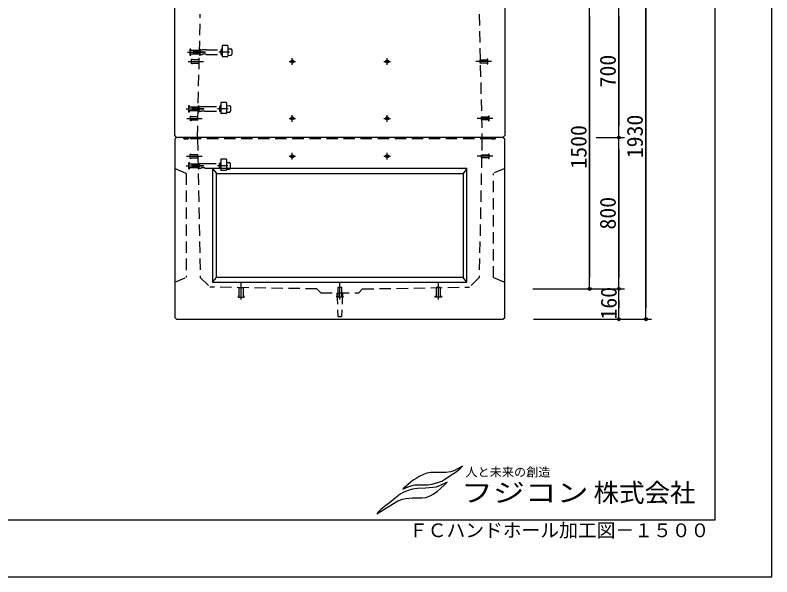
# Model space of a CAD drawing. Units: millimetres, scale not verified. Extents: x -7958 to 7958, y -4534 to 4653.
# Drawn here: x 3968 to 7958, y -4534 to -1570 of the extents above; entities that cross this region are included whole.
import ezdxf
from ezdxf.enums import TextEntityAlignment as Align

# ---------------------------------------------------------------- set-up
doc = ezdxf.new("R2010")
doc.units = ezdxf.units.MM
doc.header["$LTSCALE"] = 30
doc.header["$PDMODE"] = 32
doc.header["$PDSIZE"] = 15
doc.linetypes.add('CHAIN2', pattern=[12, 9, -1, 1, -1])
doc.linetypes.add('DASHED2', pattern=[3, 2, -1])
for name, color, linetype in [('0-0_0', 4, 'Continuous'), ('0-B_00枠', 4, 'Continuous'), ('0-E_03寸法', 4, 'Continuous'), ('0-F_04文字', 7, 'Continuous')]:
    doc.layers.add(name, color=color, linetype=linetype)
doc.styles.add('ＭＳ ゴシック', font='')
doc.styles.get('ＭＳ ゴシック').set_extended_font_data('MS Gothic')

msp = doc.modelspace()

# ---------------------------------------------------------------- linework, layer by layer
at = {"layer": '0-0_0', "color": 3}
for p, q in [((4809.43, -2204.79), (4809.43, -1354.79)), ((4819.43, -2214.79), (4809.43, -2204.79)), ((4819.43, -2214.79), (4809.43, -2224.79)), ((6539.43, -2214.79), (4819.43, -2214.79)), ((6539.43, -2214.79), (4819.43, -2214.79)), ((6549.43, -2224.79), (6539.43, -2214.79)), ((6549.43, -3164.79), (6549.43, -2224.79)), ((4819.43, -3174.79), (6539.43, -3174.79)), ((6539.43, -3174.79), (6549.43, -3164.79))]:
    msp.add_line(p, q, dxfattribs=at)
at = {"layer": '0-0_0', "linetype": 'DASHED2'}
for p, q in [((4929.43, -2214.79), (4944.43, -1564.79)), ((6414.43, -1564.79), (6429.43, -2214.79)), ((4939.82, -1749.29), (4942.82, -1749.29)), ((4939.82, -1749.29), (4939.82, -1780.29)), ((4942.82, -1780.29), (4942.82, -1749.29)), ((4942.82, -1749.29), (4945.82, -1752.29)), ((4945.82, -1777.29), (4945.82, -1752.29)), ((4945.82, -1752.29), (4955.82, -1752.29)), ((4955.82, -1753.81), (4955.82, -1752.29)), ((4975.82, -1753.81), (4955.82, -1753.81)), ((4975.82, -1753.81), (4975.82, -1752.29)), ((4975.82, -1752.29), (5053.82, -1752.29)), ((5056.82, -1749.29), (5053.82, -1752.29)), ((5053.82, -1777.29), (5053.82, -1752.29)), ((5056.82, -1780.29), (5056.82, -1749.29)), ((5059.82, -1749.29), (5056.82, -1749.29)), ((5059.82, -1732.29), (5059.82, -1787.04)), ((5087.82, -1730.29), (5061.82, -1730.29)), ((5089.82, -1732.29), (5089.82, -1787.04)), ((5089.82, -1747.09), (5104.99, -1747.62)), ((5109.82, -1752.62), (5109.82, -1776.96)), ((4939.82, -1780.29), (4942.82, -1780.29)), ((4942.82, -1780.29), (4945.82, -1777.29)), ((4945.82, -1777.29), (4955.82, -1777.29)), ((4955.82, -1775.76), (4955.82, -1777.29)), ((4975.82, -1775.76), (4955.82, -1775.76)), ((4975.82, -1775.76), (4975.82, -1777.29)), ((4975.82, -1777.29), (5053.82, -1777.29)), ((5056.82, -1780.29), (5053.82, -1777.29)), ((5059.82, -1780.29), (5056.82, -1780.29)), ((5087.82, -1789.04), (5061.82, -1789.04)), ((5089.82, -1782.49), (5104.99, -1781.95)), ((5052.89, -2032.29), (5052.89, -2087.04)), ((5080.89, -2030.29), (5054.89, -2030.29)), ((5082.89, -2032.29), (5082.89, -2087.04)), ((4932.89, -2049.29), (4935.89, -2049.29)), ((4932.89, -2049.29), (4932.89, -2080.29)), ((4935.89, -2080.29), (4935.89, -2049.29)), ((4935.89, -2049.29), (4938.89, -2052.29)), ((4938.89, -2077.29), (4938.89, -2052.29)), ((4938.89, -2052.29), (4948.89, -2052.29)), ((4948.89, -2053.81), (4948.89, -2052.29)), ((4968.89, -2053.81), (4948.89, -2053.81)), ((4968.89, -2053.81), (4968.89, -2052.29)), ((4968.89, -2052.29), (5046.89, -2052.29)), ((5049.89, -2049.29), (5046.89, -2052.29)), ((5046.89, -2077.29), (5046.89, -2052.29)), ((5049.89, -2080.29), (5049.89, -2049.29)), ((5052.89, -2049.29), (5049.89, -2049.29)), ((5082.89, -2047.09), (5098.07, -2047.62)), ((5102.89, -2052.62), (5102.89, -2076.96)), ((4932.89, -2080.29), (4935.89, -2080.29)), ((4935.89, -2080.29), (4938.89, -2077.29)), ((4938.89, -2077.29), (4948.89, -2077.29)), ((4948.89, -2075.76), (4948.89, -2077.29)), ((4968.89, -2075.76), (4948.89, -2075.76)), ((4968.89, -2075.76), (4968.89, -2077.29)), ((4968.89, -2077.29), (5046.89, -2077.29)), ((5049.89, -2080.29), (5046.89, -2077.29)), ((5052.89, -2080.29), (5049.89, -2080.29)), ((5080.89, -2089.04), (5054.89, -2089.04)), ((5082.89, -2082.49), (5098.07, -2081.95)), ((6479.43, -2222.79), (4879.43, -2222.79)), ((4929.43, -2224.79), (4944.43, -2954.79)), ((6429.43, -2224.79), (6414.43, -2954.79)), ((4932.31, -2349.29), (4935.31, -2349.29)), ((4932.31, -2349.29), (4932.31, -2380.29)), ((4935.31, -2380.29), (4935.31, -2349.29)), ((4935.31, -2349.29), (4938.31, -2352.29)), ((4938.31, -2377.29), (4938.31, -2352.29)), ((4938.31, -2352.29), (4948.31, -2352.29)), ((4948.31, -2353.81), (4948.31, -2352.29)), ((4968.31, -2353.81), (4948.31, -2353.81)), ((4968.31, -2353.81), (4968.31, -2352.29)), ((4968.31, -2352.29), (5046.31, -2352.29)), ((5049.31, -2349.29), (5046.31, -2352.29)), ((5046.31, -2377.29), (5046.31, -2352.29)), ((5049.31, -2380.29), (5049.31, -2349.29)), ((5052.31, -2349.29), (5049.31, -2349.29)), ((5052.31, -2332.29), (5052.31, -2387.04)), ((5080.31, -2330.29), (5054.31, -2330.29)), ((5082.31, -2332.29), (5082.31, -2387.04)), ((5082.31, -2347.09), (5097.48, -2347.62)), ((5102.31, -2352.62), (5102.31, -2376.96)), ((4869.43, -2404.79), (4809.43, -2379.79)), ((4932.31, -2380.29), (4935.31, -2380.29)), ((4935.31, -2380.29), (4938.31, -2377.29)), ((4938.31, -2377.29), (4948.31, -2377.29)), ((4948.31, -2375.76), (4948.31, -2377.29)), ((4968.31, -2375.76), (4948.31, -2375.76)), ((4968.31, -2375.76), (4968.31, -2377.29)), ((4968.31, -2377.29), (5046.31, -2377.29)), ((5049.31, -2380.29), (5046.31, -2377.29)), ((5052.31, -2380.29), (5049.31, -2380.29)), ((5080.31, -2389.04), (5054.31, -2389.04)), ((5082.31, -2382.49), (5097.48, -2381.95)), ((6549.43, -2379.79), (6489.43, -2404.79)), ((4869.43, -2404.79), (4869.43, -2954.79)), ((6489.43, -2954.79), (6489.43, -2404.79)), ((4809.43, -2979.79), (4869.43, -2954.79)), ((4944.43, -2954.79), (4994.43, -3004.79)), ((6414.43, -2954.79), (6364.43, -3004.79)), ((6489.43, -2954.79), (6549.43, -2979.79)), ((5559.43, -3014.79), (4994.43, -3004.79)), ((5579.43, -3034.79), (5559.43, -3014.79)), ((5779.43, -3034.79), (5799.43, -3014.79)), ((5799.43, -3014.79), (6364.43, -3004.79)), ((5579.43, -3034.79), (5779.43, -3034.79)), ((5694.43, -3034.79), (5689.43, -3159.79))]:
    msp.add_line(p, q, dxfattribs=at)
at = {"layer": '0-0_0', "linetype": 'CHAIN2'}
for p, q in [((4876.42, -1764.79), (4969.19, -1764.79)), ((4970.99, -1764.79), (4908.64, -1764.79)), ((5097.61, -1764.79), (5042.15, -1764.79)), ((5411.93, -1814.79), (5446.93, -1814.79)), ((5429.43, -1832.29), (5429.43, -1797.29)), ((5911.93, -1814.79), (5946.93, -1814.79)), ((5929.43, -1832.29), (5929.43, -1797.29)), ((4869.49, -2064.79), (4962.27, -2064.79)), ((4964.07, -2064.79), (4901.72, -2064.79)), ((5090.69, -2064.79), (5035.22, -2064.79)), ((5429.43, -2132.29), (5429.43, -2097.29)), ((5929.43, -2132.29), (5929.43, -2097.29)), ((5411.93, -2114.79), (5446.93, -2114.79)), ((5911.93, -2114.79), (5946.93, -2114.79)), ((5429.43, -2332.29), (5429.43, -2297.29)), ((5929.43, -2332.29), (5929.43, -2297.29)), ((5411.93, -2314.79), (5446.93, -2314.79)), ((5911.93, -2314.79), (5946.93, -2314.79)), ((4868.91, -2364.79), (4961.69, -2364.79)), ((4963.48, -2364.79), (4901.14, -2364.79)), ((5090.11, -2364.79), (5034.64, -2364.79)), ((5159.43, -3071.11), (5159.43, -2978.33)), ((5679.43, -3071.11), (5679.43, -2978.33)), ((6199.43, -3071.11), (6199.43, -2978.33))]:
    msp.add_line(p, q, dxfattribs=at)
at = {"layer": '0-0_0', "color": 134}
for p, q in [((4909.82, -1757.79), (4911.32, -1756.79)), ((4909.82, -1771.79), (4909.82, -1757.79)), ((4909.82, -1757.79), (4937.82, -1757.79)), ((4909.82, -1771.79), (4911.32, -1772.79)), ((4909.82, -1771.79), (4937.82, -1771.79)), ((4911.32, -1772.79), (4911.32, -1756.79)), ((4911.32, -1756.79), (4939.82, -1756.79)), ((4911.32, -1772.79), (4939.82, -1772.79)), ((4937.82, -1757.79), (4939.82, -1756.79)), ((4937.82, -1772.79), (4937.82, -1756.79)), ((4937.82, -1771.79), (4939.82, -1772.79)), ((4902.89, -2057.79), (4904.39, -2056.79)), ((4902.89, -2071.79), (4902.89, -2057.79)), ((4902.89, -2057.79), (4930.89, -2057.79)), ((4902.89, -2071.79), (4904.39, -2072.79)), ((4902.89, -2071.79), (4930.89, -2071.79)), ((4904.39, -2072.79), (4904.39, -2056.79)), ((4904.39, -2056.79), (4932.89, -2056.79)), ((4904.39, -2072.79), (4932.89, -2072.79)), ((4930.89, -2057.79), (4932.89, -2056.79)), ((4930.89, -2072.79), (4930.89, -2056.79)), ((4930.89, -2071.79), (4932.89, -2072.79)), ((4902.31, -2357.79), (4903.81, -2356.79)), ((4902.31, -2371.79), (4902.31, -2357.79)), ((4902.31, -2357.79), (4930.31, -2357.79)), ((4902.31, -2371.79), (4903.81, -2372.79)), ((4902.31, -2371.79), (4930.31, -2371.79)), ((4903.81, -2372.79), (4903.81, -2356.79)), ((4903.81, -2356.79), (4932.31, -2356.79)), ((4903.81, -2372.79), (4932.31, -2372.79)), ((4930.31, -2357.79), (4932.31, -2356.79)), ((4930.31, -2372.79), (4930.31, -2356.79)), ((4930.31, -2371.79), (4932.31, -2372.79))]:
    msp.add_line(p, q, dxfattribs=at)
at = {"layer": '0-0_0', "color": 7, "linetype": 'CHAIN2'}
for p, q in [((4879.76, -1814.79), (4961.56, -1814.79)), ((6479.1, -1814.79), (6397.3, -1814.79)), ((4872.84, -2114.79), (4954.64, -2114.79)), ((6486.02, -2114.79), (6404.23, -2114.79)), ((4872.38, -2314.79), (4954.18, -2314.79)), ((6486.48, -2314.79), (6404.68, -2314.79))]:
    msp.add_line(p, q, dxfattribs=at)
at = {"layer": '0-0_0'}
for p, q in [((4854.43, -2214.79), (4884.43, -2214.79)), ((4859.43, -2222.79), (4854.43, -2214.79)), ((4859.43, -2222.79), (4879.43, -2222.79)), ((4879.43, -2222.79), (4884.43, -2214.79)), ((6474.43, -2214.79), (6504.43, -2214.79)), ((6479.43, -2222.79), (6474.43, -2214.79)), ((6479.43, -2222.79), (6499.43, -2222.79)), ((6499.43, -2222.79), (6504.43, -2214.79)), ((6349.43, -2379.79), (5009.43, -2379.79)), ((5009.43, -2379.79), (5009.43, -2979.79)), ((5009.43, -2379.79), (5029.43, -2404.79)), ((6349.43, -2379.79), (6329.43, -2404.79)), ((6349.43, -2979.79), (6349.43, -2379.79)), ((5029.43, -2404.79), (6329.43, -2404.79)), ((5029.43, -2954.79), (5029.43, -2404.79)), ((6329.43, -2404.79), (6329.43, -2954.79)), ((5009.43, -2979.79), (5029.43, -2954.79)), ((5009.43, -2979.79), (6349.43, -2979.79)), ((6329.43, -2954.79), (5029.43, -2954.79)), ((6349.43, -2979.79), (6329.43, -2954.79))]:
    msp.add_line(p, q, dxfattribs=at)
at = {"layer": '0-0_0', "color": 6}
msp.add_line((7657.76, -4234.03), (-4342.24, -4234.03), dxfattribs=at)
msp.add_lwpolyline([(-4342.24, 4075.97), (7657.76, 4075.97), (7657.76, -4234.03)], dxfattribs=at)
at = {"layer": '0-0_0', "color": 3}
for points in [[(6549.43, -1354.79), (6549.43, -2204.79), (6539.43, -2214.79)], [(4809.43, -2224.79), (4809.43, -3164.79), (4819.43, -3174.79)]]:
    msp.add_lwpolyline(points, dxfattribs=at)
at = {"layer": '0-0_0', "linetype": 'DASHED2'}
for points in [[(4894.32, -1753.89), (4894.32, -1748.79), (4889.82, -1748.79), (4889.82, -1780.79), (4894.32, -1780.79), (4894.32, -1775.69)], [(4894.32, -1753.89), (4939.82, -1753.89), (4939.82, -1775.69), (4894.32, -1775.69)], [(4887.39, -2053.89), (4887.39, -2048.79), (4882.89, -2048.79), (4882.89, -2080.79), (4887.39, -2080.79), (4887.39, -2075.69)], [(4887.39, -2053.89), (4932.89, -2053.89), (4932.89, -2075.69), (4887.39, -2075.69)], [(4886.81, -2353.89), (4886.81, -2348.79), (4882.31, -2348.79), (4882.31, -2380.79), (4886.81, -2380.79), (4886.81, -2375.69)], [(4886.81, -2353.89), (4932.31, -2353.89), (4932.31, -2375.69), (4886.81, -2375.69)], [(5148.53, -3053.21), (5148.53, -3007.71), (5170.33, -3007.71), (5170.33, -3053.21)], [(5690.33, -3053.21), (5690.33, -3007.71), (5668.53, -3007.71), (5668.53, -3053.21)], [(6210.33, -3053.21), (6210.33, -3007.71), (6188.53, -3007.71), (6188.53, -3053.21)], [(5148.53, -3053.21), (5143.43, -3053.21), (5143.43, -3057.71), (5175.43, -3057.71), (5175.43, -3053.21), (5170.33, -3053.21)], [(5690.33, -3053.21), (5695.43, -3053.21), (5695.43, -3057.71), (5663.43, -3057.71), (5663.43, -3053.21), (5668.53, -3053.21)], [(5664.43, -3034.79), (5669.43, -3159.79), (5689.43, -3159.79)], [(6210.33, -3053.21), (6215.43, -3053.21), (6215.43, -3057.71), (6183.43, -3057.71), (6183.43, -3053.21), (6188.53, -3053.21)]]:
    msp.add_lwpolyline(points, dxfattribs=at)
at = {"layer": '0-0_0', "color": 7, "linetype": 'DASHED2'}
for points in [[(4902.66, -1823.04), (4902.66, -1826.79), (4898.66, -1826.79), (4898.66, -1802.79), (4902.66, -1802.79), (4902.66, -1806.54)], [(4902.66, -1823.04), (4938.66, -1823.04), (4938.66, -1806.54), (4902.66, -1806.54)], [(6456.2, -1823.04), (6420.2, -1823.04), (6420.2, -1806.54), (6456.2, -1806.54)], [(6456.2, -1823.04), (6456.2, -1826.79), (6460.2, -1826.79), (6460.2, -1802.79), (6456.2, -1802.79), (6456.2, -1806.54)], [(4895.74, -2123.04), (4895.74, -2126.79), (4891.74, -2126.79), (4891.74, -2102.79), (4895.74, -2102.79), (4895.74, -2106.54)], [(4895.74, -2123.04), (4931.74, -2123.04), (4931.74, -2106.54), (4895.74, -2106.54)], [(6463.12, -2123.04), (6427.12, -2123.04), (6427.12, -2106.54), (6463.12, -2106.54)], [(6463.12, -2123.04), (6463.12, -2126.79), (6467.12, -2126.79), (6467.12, -2102.79), (6463.12, -2102.79), (6463.12, -2106.54)], [(4895.28, -2323.04), (4895.28, -2326.79), (4891.28, -2326.79), (4891.28, -2302.79), (4895.28, -2302.79), (4895.28, -2306.54)], [(4895.28, -2323.04), (4931.28, -2323.04), (4931.28, -2306.54), (4895.28, -2306.54)], [(6463.58, -2323.04), (6427.58, -2323.04), (6427.58, -2306.54), (6463.58, -2306.54)], [(6463.58, -2323.04), (6463.58, -2326.79), (6467.58, -2326.79), (6467.58, -2302.79), (6463.58, -2302.79), (6463.58, -2306.54)]]:
    msp.add_lwpolyline(points, dxfattribs=at)
at = {"layer": '0-0_0'}
for centre, radius in [((5429.43, -1814.79), 8.25), ((5429.43, -1814.79), 6), ((5929.43, -1814.79), 8.25), ((5929.43, -1814.79), 6), ((5429.43, -2114.79), 8.25), ((5429.43, -2114.79), 6), ((5929.43, -2114.79), 8.25), ((5929.43, -2114.79), 6), ((5429.43, -2314.79), 8.25), ((5429.43, -2314.79), 6), ((5929.43, -2314.79), 8.25), ((5929.43, -2314.79), 6)]:
    msp.add_circle(centre, radius, dxfattribs=at)
at = {"layer": '0-0_0', "linetype": 'DASHED2'}
for centre, radius, start, end in [((5061.82, -1732.29), 2, 90, 180), ((5087.82, -1732.29), 2, 0, 90), ((5104.82, -1752.62), 5, 0, 87.995), ((5061.82, -1787.04), 2, 180, 270), ((5087.82, -1787.04), 2, 270, 0), ((5104.82, -1776.96), 5, 272.005, 0), ((5054.89, -2032.29), 2, 90, 180), ((5080.89, -2032.29), 2, 0, 90), ((5097.89, -2052.62), 5, 0, 87.995), ((5054.89, -2087.04), 2, 180, 270), ((5080.89, -2087.04), 2, 270, 0), ((5097.89, -2076.96), 5, 272.005, 0), ((5054.31, -2332.29), 2, 90, 180), ((5080.31, -2332.29), 2, 0, 90), ((5097.31, -2352.62), 5, 0, 87.995), ((5054.31, -2387.04), 2, 180, 270), ((5080.31, -2387.04), 2, 270, 0), ((5097.31, -2376.96), 5, 272.005, 0)]:
    msp.add_arc(centre, radius, start, end, dxfattribs=at)
at = {"layer": '0-0_0', "color": 7}
for p in [(4939.82, -1764.79), (4932.89, -2064.79), (4932.31, -2364.79)]:
    msp.add_point(p, dxfattribs=at)
at = {"layer": '0-B_00枠'}
msp.add_lwpolyline([(-4642.24, -4534.03), (7957.76, -4534.03), (7957.76, 4375.97), (-4642.24, 4375.97)], dxfattribs=at)
at = {"layer": '0-E_03寸法'}
for p, q in [((7293.88, -3174.79), (7293.88, -1244.79)), ((7293.88, -1304.79), (7293.88, -3114.79)), ((6996.93, -3014.79), (6996.93, -1514.79)), ((7151.01, -2214.79), (7151.01, -1514.79)), ((6996.93, -1574.79), (6996.93, -2954.79)), ((7151.01, -1574.79), (7151.01, -2154.79)), ((7031.01, -2214.79), (7181.01, -2214.79)), ((7031.01, -2214.79), (7181.01, -2214.79)), ((7151.01, -3014.79), (7151.01, -2214.79)), ((7151.01, -2274.79), (7151.01, -2954.79)), ((6696.93, -3014.79), (7026.93, -3014.79)), ((6701.01, -3014.79), (7181.01, -3014.79)), ((7031.01, -3014.79), (7181.01, -3014.79)), ((7151.01, -3174.79), (7151.01, -3014.79)), ((7151.01, -3074.79), (7151.01, -3114.79)), ((6701.01, -3174.79), (7181.01, -3174.79)), ((6993.88, -3174.79), (7323.88, -3174.79))]:
    msp.add_line(p, q, dxfattribs=at)
for p in [(7151.01, -2214.79), (6996.93, -3014.79), (7151.01, -3014.79), (7151.01, -3174.79), (7293.88, -3174.79)]:
    msp.add_point(p, dxfattribs=at)
at = {"layer": '0-F_04文字'}
for q in [(6014.17, -4068.33), (6055.05, -4032.13)]:
    msp.add_line((6020.27, -4061.05), q, dxfattribs=at)
msp.add_lwpolyline([(6012.52, -4070.8), (6040.36, -4059.13), (6050.89, -4054.79), (6067.07, -4049.61), (6075.41, -4048.03), (6144.29, -4047.69), (6166.51, -4044.67), (6196.13, -4036.38), (6216.86, -4028.24), (6232.87, -4018.84), (6252.5, -4006.58), (6270.85, -3994.44), (6287.91, -3982.58), (6301.82, -3972.81), (6316.55, -3960.78), (6323.24, -3954.19), (6326.6, -3949.41), (6311.12, -3957.79), (6300.95, -3963.24), (6288.04, -3971.21), (6275.17, -3976.22), (6264.97, -3979.57), (6238.73, -3983.02), (6158.91, -3982.95), (6138.59, -3986.27), (6121.35, -3993.02), (6097.36, -4004.08), (6082.32, -4014.41), (6069.81, -4022.61), (6055.05, -4032.13)], dxfattribs=at)
msp.add_lwpolyline([(5874.8, -4201.2), (5986.49, -4132.57), (6011.32, -4124.18), (6027.14, -4119.97), (6061.73, -4117.42), (6114.13, -4116.48), (6132.8, -4114.56), (6156.4, -4106.64), (6172.19, -4097.12), (6194.24, -4082.14), (6210.8, -4068.38), (6229.61, -4050.26), (6245.16, -4033.94), (6209.81, -4051.44), (6188.11, -4060.45), (6170.63, -4063.27), (6131.92, -4066.54), (6088.91, -4067.31), (6062.46, -4071.47), (6039.8, -4078.37), (6016.56, -4087.22), (5997.98, -4098.07), (5971.23, -4119.16), (5941.49, -4143.1), (5916.11, -4163), (5896.28, -4178.97), (5888.86, -4185.96), (5882.2, -4193.42)], close=True, dxfattribs=at)

# ---------------------------------------------------------------- texts
at = {"layer": '0-E_03寸法', "style": 'ＭＳ ゴシック'}
for s, p in [('700', (7160.13, -1951.19)), ('1930', (7303, -2324.99)), ('1500', (7006.05, -2379.99)), ('800', (7160.13, -2701.19)), ('160', (7164.8, -3176.19))]:
    msp.add_text(s, height=84.46, rotation=90, dxfattribs=at).set_placement(p, align=Align.BOTTOM_LEFT)
at = {"layer": '0-F_04文字', "style": 'ＭＳ ゴシック'}
for s, height, p in [('人と未来の創造', 46.92, (6342.24, -4018.42)), ('株式会社', 98.53, (7017.57, -4168.73)), ('ＦＣハンドホール加工図－１５００', 72.58, (6044.15, -4346.34))]:
    msp.add_text(s, height=height, dxfattribs=at).set_placement(p, align=Align.BOTTOM_LEFT)
at = {"layer": '0-F_04文字', "style": 'ＭＳ ゴシック', "width": 1.25}
msp.add_text('フジコン', height=98.53, dxfattribs=at).set_placement((6319.24, -4168.73), align=Align.BOTTOM_LEFT)

doc.saveas('drawing.dxf')
